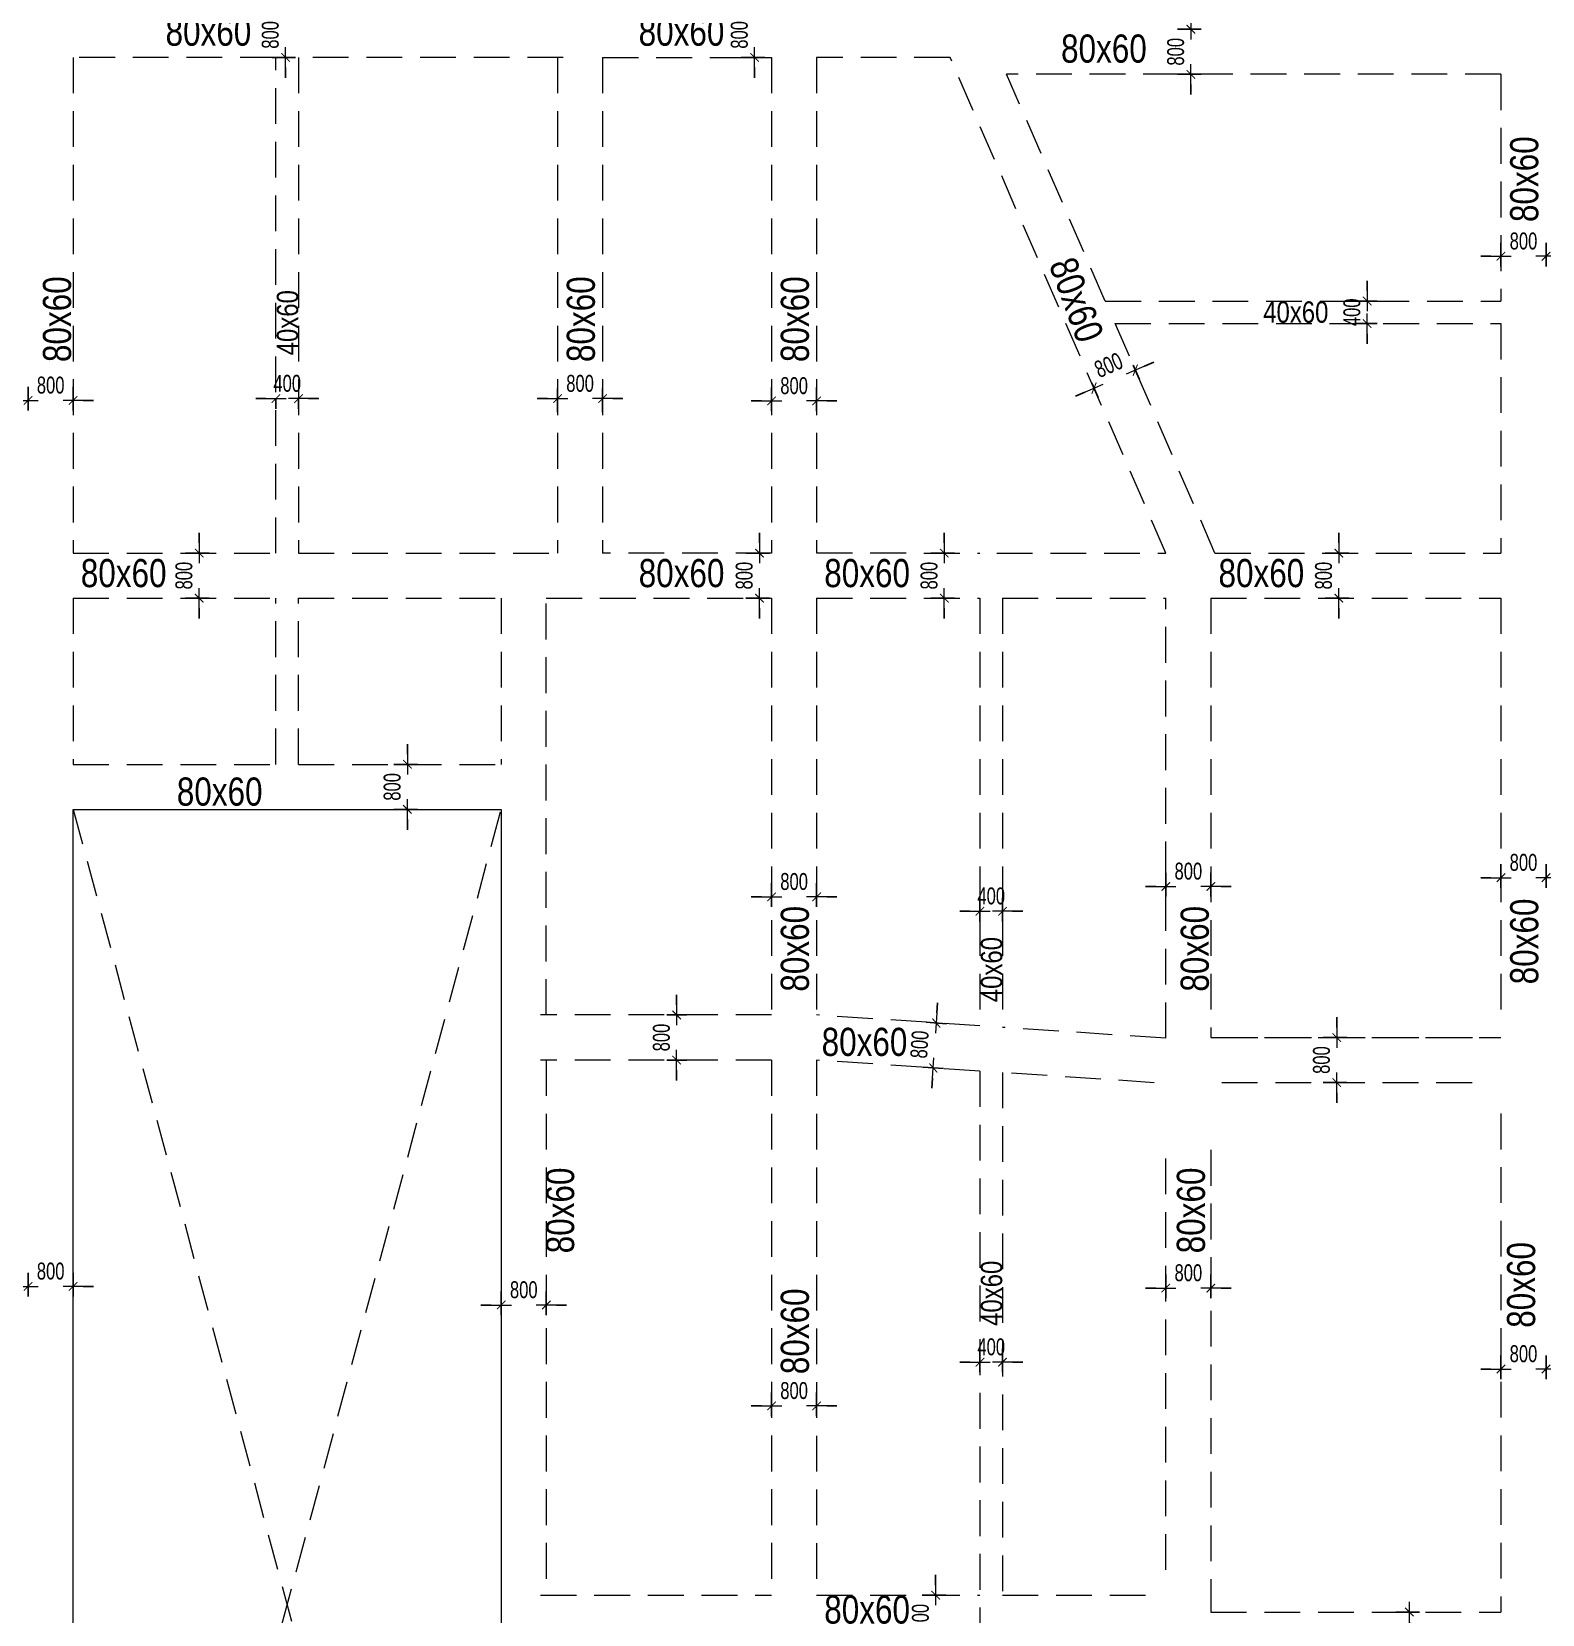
# Model space of a CAD drawing. Header units: millimetres. Extents: x 40 to 217000, y 40 to 90716.
# Drawn here: x 113862 to 140685, y 28260 to 56357 of the extents above; entities that cross this region are included whole.
import ezdxf
from ezdxf.enums import TextEntityAlignment as Align

# ---------------------------------------------------------------- set-up
doc = ezdxf.new("R2010")
doc.units = ezdxf.units.MM
doc.header["$MEASUREMENT"] = 0
doc.header["$PDMODE"] = 1
doc.linetypes.add('DASHED2', pattern=[9.525, 6.35, -3.175])
doc.linetypes.add('HIDDEN2', pattern=[4.7625, 3.175, -1.5875])
doc.layers.get('Defpoints').update_dxf_attribs({"lineweight": 9})
doc.layers.add('Kich thuoc dam diml', color=230, linetype='Continuous', plot=False)
doc.layers.add('NDC. KT Dam', color=42, linetype='Continuous')
for name, color, linetype, lineweight in [('NDC_S_BEAM', 3, 'HIDDEN2', 20), ('NDC_S_DIM', 1, 'Continuous', 15), ('NDC_S_OPENING', 9, 'DASHED2', 13), ('NDC_S_SLAB', 2, 'Continuous', 20)]:
    doc.layers.add(name, color=color, linetype=linetype, lineweight=lineweight)
doc.styles.add('ARIAL', font='arial.ttf', dxfattribs={"width": 0.8})
doc.styles.add('NDC_DIM', font='', dxfattribs={"width": 0.75})
doc.styles.get('NDC_DIM').set_extended_font_data('Dotum')
doc.dimstyles.new('NDC_dim_100', dxfattribs={"dimscale": 120, "dimtxt": 2.5, "dimasz": 1.5, "dimexe": 1.5, "dimexo": 2.5, "dimgap": 1, "dimtad": 1, "dimdec": 0, "dimzin": 0, "dimdsep": 46, "dimtxsty": 'NDC_DIM', "dimblk": 'DIMMARK', "dimcen": 0.09, "dimdle": 1.2, "dimclrd": 1, "dimclre": 1, "dimclrt": 3, "dimadec": 0, "dimazin": 0, "dimtfac": 1, "dimtdec": 0, "dimtix": 1, "dimtofl": 0, "dimtmove": 0, "dimatfit": 3, "dimfxl": 0, "dimtolj": 1, "dimtzin": 0, "dimarcsym": 0})

# ---------------------------------------------------------------- blocks, each defined once
blk = doc.blocks.new('DIMMARK')
at = {"layer": 'NDC_S_DIM', "color": 1}
blk.add_line((-1.5, 0), (1, 0), dxfattribs=at)
at = {"layer": 'NDC_S_DIM', "color": 2, "const_width": 0.1}
blk.add_lwpolyline([(-0.42, -0.42), (0.42, 0.42)], dxfattribs=at)
blk = doc.blocks.new('*D1595')
at = {"layer": 'Defpoints', "color": 0, "transparency": 16777216}
for p in [(129300, 28600), (129913, 28600), (129300, 27800)]:
    blk.add_point(p, dxfattribs=at)
at = {"layer": 'Kich thuoc dam diml', "color": 1, "lineweight": -2, "transparency": 16777216}
for p, q in [((129913, 28780), (129913, 28960)), ((129673, 28600), (130093, 28600)), ((129673, 27800), (130093, 27800)), ((129913, 27620), (129913, 27440))]:
    blk.add_line(p, q, dxfattribs=at)
at = {"layer": 'Kich thuoc dam diml', "color": 1, "lineweight": -2, "transparency": 16777216, "xscale": 180, "yscale": 180, "zscale": 180}
for p, rotation in [((129913, 28600), 270), ((129913, 27800), 90)]:
    blk.add_blockref('DIMMARK', p, dxfattribs=dict(at, rotation=rotation))
at = {"layer": 'Kich thuoc dam diml', "color": 3, "transparency": 16777216, "insert": (129643, 28200), "char_height": 300, "attachment_point": 5, "rotation": 90, "style": 'NDC_DIM'}
blk.add_mtext('\\A1;800', dxfattribs=at)
blk = doc.blocks.new('*D1596')
at = {"layer": 'Defpoints', "color": 0, "transparency": 16777216}
for p in [(137711, 28300), (138324, 28300), (137711, 27450)]:
    blk.add_point(p, dxfattribs=at)
at = {"layer": 'Kich thuoc dam diml', "color": 1, "lineweight": -2, "transparency": 16777216}
for p, q in [((138084, 28300), (138504, 28300)), ((138324, 27630), (138324, 28120)), ((138084, 27450), (138504, 27450))]:
    blk.add_line(p, q, dxfattribs=at)
at = {"layer": 'Kich thuoc dam diml', "color": 1, "lineweight": -2, "transparency": 16777216, "xscale": 180, "yscale": 180, "zscale": 180}
for p, rotation in [((138324, 28300), 90), ((138324, 27450), 270)]:
    blk.add_blockref('DIMMARK', p, dxfattribs=dict(at, rotation=rotation))
at = {"layer": 'Kich thuoc dam diml', "color": 3, "transparency": 16777216, "insert": (138054, 27875), "char_height": 300, "attachment_point": 5, "rotation": 90, "style": 'NDC_DIM'}
blk.add_mtext('\\A1;850', dxfattribs=at)
blk = doc.blocks.new('*D1626')
at = {"layer": 'Defpoints', "color": 0, "transparency": 16777216}
for p in [(114972, 43350), (120534, 43350), (114972, 42550)]:
    blk.add_point(p, dxfattribs=at)
at = {"layer": 'Kich thuoc dam diml', "color": 1, "lineweight": -2, "transparency": 16777216}
for p, q in [((120534, 43530), (120534, 43710)), ((120294, 43350), (120714, 43350)), ((120294, 42550), (120714, 42550)), ((120534, 42370), (120534, 42190))]:
    blk.add_line(p, q, dxfattribs=at)
at = {"layer": 'Kich thuoc dam diml', "color": 1, "lineweight": -2, "transparency": 16777216, "xscale": 180, "yscale": 180, "zscale": 180}
for p, rotation in [((120534, 43350), 270), ((120534, 42550), 90)]:
    blk.add_blockref('DIMMARK', p, dxfattribs=dict(at, rotation=rotation))
at = {"layer": 'Kich thuoc dam diml', "color": 3, "transparency": 16777216, "insert": (120264, 42950), "char_height": 300, "attachment_point": 5, "rotation": 90, "style": 'NDC_DIM'}
blk.add_mtext('\\A1;800', dxfattribs=at)
blk = doc.blocks.new('*D1627')
at = {"layer": 'Defpoints', "color": 0, "transparency": 16777216}
for p in [(124841, 38900), (125314, 38900), (124841, 38100)]:
    blk.add_point(p, dxfattribs=at)
at = {"layer": 'Kich thuoc dam diml', "color": 1, "lineweight": -2, "transparency": 16777216}
for p, q in [((125314, 39080), (125314, 39260)), ((125141, 38900), (125494, 38900)), ((125141, 38100), (125494, 38100)), ((125314, 37920), (125314, 37740))]:
    blk.add_line(p, q, dxfattribs=at)
at = {"layer": 'Kich thuoc dam diml', "color": 1, "lineweight": -2, "transparency": 16777216, "xscale": 180, "yscale": 180, "zscale": 180}
for p, rotation in [((125314, 38900), 270), ((125314, 38100), 90)]:
    blk.add_blockref('DIMMARK', p, dxfattribs=dict(at, rotation=rotation))
at = {"layer": 'Kich thuoc dam diml', "color": 3, "transparency": 16777216, "insert": (125044, 38500), "char_height": 300, "attachment_point": 5, "rotation": 90, "style": 'NDC_DIM'}
blk.add_mtext('\\A1;800', dxfattribs=at)
blk = doc.blocks.new('*D1628')
at = {"layer": 'Defpoints', "color": 0, "transparency": 16777216}
for p in [(129447, 38790), (129924, 38758), (129394, 37992)]:
    blk.add_point(p, dxfattribs=at)
at = {"layer": 'Kich thuoc dam diml', "color": 1, "lineweight": -2, "transparency": 16777216}
for p, q in [((129936, 38938), (129948, 39118)), ((129746, 38770), (130104, 38746)), ((129693, 37972), (130050, 37948)), ((129859, 37781), (129847, 37601))]:
    blk.add_line(p, q, dxfattribs=at)
at = {"layer": 'Kich thuoc dam diml', "color": 1, "lineweight": -2, "transparency": 16777216, "xscale": 180, "yscale": 180, "zscale": 180}
for p, rotation in [((129924, 38758), 266.1859251659041), ((129871, 37960), 86.18592516590407)]:
    blk.add_blockref('DIMMARK', p, dxfattribs=dict(at, rotation=rotation))
at = {"layer": 'Kich thuoc dam diml', "color": 3, "transparency": 16777216, "insert": (129628, 38377), "char_height": 300, "attachment_point": 5, "rotation": 86.1859, "style": 'NDC_DIM'}
blk.add_mtext('\\A1;800', dxfattribs=at)
blk = doc.blocks.new('*D1629')
at = {"layer": 'Defpoints', "color": 0, "transparency": 16777216}
for p in [(136381, 38500), (137034, 38500), (136381, 37700)]:
    blk.add_point(p, dxfattribs=at)
at = {"layer": 'Kich thuoc dam diml', "color": 1, "lineweight": -2, "transparency": 16777216}
for p, q in [((137034, 38680), (137034, 38860)), ((136794, 38500), (137214, 38500)), ((136794, 37700), (137214, 37700)), ((137034, 37520), (137034, 37340))]:
    blk.add_line(p, q, dxfattribs=at)
at = {"layer": 'Kich thuoc dam diml', "color": 1, "lineweight": -2, "transparency": 16777216, "xscale": 180, "yscale": 180, "zscale": 180}
for p, rotation in [((137034, 38500), 270), ((137034, 37700), 90)]:
    blk.add_blockref('DIMMARK', p, dxfattribs=dict(at, rotation=rotation))
at = {"layer": 'Kich thuoc dam diml', "color": 3, "transparency": 16777216, "insert": (136764, 38100), "char_height": 300, "attachment_point": 5, "rotation": 90, "style": 'NDC_DIM'}
blk.add_mtext('\\A1;800', dxfattribs=at)
blk = doc.blocks.new('*D1643')
at = {"layer": 'Defpoints', "color": 0, "transparency": 16777216}
for p in [(115919, 47100), (116837, 47100), (115919, 46300)]:
    blk.add_point(p, dxfattribs=at)
at = {"layer": 'Kich thuoc dam diml', "color": 1, "lineweight": -2, "transparency": 16777216}
for p, q in [((116837, 47280), (116837, 47460)), ((116597, 47100), (117017, 47100)), ((116597, 46300), (117017, 46300)), ((116837, 46120), (116837, 45940))]:
    blk.add_line(p, q, dxfattribs=at)
at = {"layer": 'Kich thuoc dam diml', "color": 1, "lineweight": -2, "transparency": 16777216, "xscale": 180, "yscale": 180, "zscale": 180}
for p, rotation in [((116837, 47100), 270), ((116837, 46300), 90)]:
    blk.add_blockref('DIMMARK', p, dxfattribs=dict(at, rotation=rotation))
at = {"layer": 'Kich thuoc dam diml', "color": 3, "transparency": 16777216, "insert": (116567, 46700), "char_height": 300, "attachment_point": 5, "rotation": 90, "style": 'NDC_DIM'}
blk.add_mtext('\\A1;800', dxfattribs=at)
blk = doc.blocks.new('*D1644')
at = {"layer": 'Defpoints', "color": 0, "transparency": 16777216}
for p in [(125867, 47100), (126785, 47100), (125867, 46300)]:
    blk.add_point(p, dxfattribs=at)
at = {"layer": 'Kich thuoc dam diml', "color": 1, "lineweight": -2, "transparency": 16777216}
for p, q in [((126785, 47280), (126785, 47460)), ((126545, 47100), (126965, 47100)), ((126545, 46300), (126965, 46300)), ((126785, 46120), (126785, 45940))]:
    blk.add_line(p, q, dxfattribs=at)
at = {"layer": 'Kich thuoc dam diml', "color": 1, "lineweight": -2, "transparency": 16777216, "xscale": 180, "yscale": 180, "zscale": 180}
for p, rotation in [((126785, 47100), 270), ((126785, 46300), 90)]:
    blk.add_blockref('DIMMARK', p, dxfattribs=dict(at, rotation=rotation))
at = {"layer": 'Kich thuoc dam diml', "color": 3, "transparency": 16777216, "insert": (126515, 46700), "char_height": 300, "attachment_point": 5, "rotation": 90, "style": 'NDC_DIM'}
blk.add_mtext('\\A1;800', dxfattribs=at)
blk = doc.blocks.new('*D1645')
at = {"layer": 'Defpoints', "color": 0, "transparency": 16777216}
for p in [(129149, 47100), (130067, 47100), (129149, 46300)]:
    blk.add_point(p, dxfattribs=at)
at = {"layer": 'Kich thuoc dam diml', "color": 1, "lineweight": -2, "transparency": 16777216}
for p, q in [((130067, 47280), (130067, 47460)), ((129827, 47100), (130247, 47100)), ((129827, 46300), (130247, 46300)), ((130067, 46120), (130067, 45940))]:
    blk.add_line(p, q, dxfattribs=at)
at = {"layer": 'Kich thuoc dam diml', "color": 1, "lineweight": -2, "transparency": 16777216, "xscale": 180, "yscale": 180, "zscale": 180}
for p, rotation in [((130067, 47100), 270), ((130067, 46300), 90)]:
    blk.add_blockref('DIMMARK', p, dxfattribs=dict(at, rotation=rotation))
at = {"layer": 'Kich thuoc dam diml', "color": 3, "transparency": 16777216, "insert": (129797, 46700), "char_height": 300, "attachment_point": 5, "rotation": 90, "style": 'NDC_DIM'}
blk.add_mtext('\\A1;800', dxfattribs=at)
blk = doc.blocks.new('*D1646')
at = {"layer": 'Defpoints', "color": 0, "transparency": 16777216}
for p in [(136153, 47100), (137071, 47100), (136153, 46300)]:
    blk.add_point(p, dxfattribs=at)
at = {"layer": 'Kich thuoc dam diml', "color": 1, "lineweight": -2, "transparency": 16777216}
for p, q in [((137071, 47280), (137071, 47460)), ((136831, 47100), (137251, 47100)), ((136831, 46300), (137251, 46300)), ((137071, 46120), (137071, 45940))]:
    blk.add_line(p, q, dxfattribs=at)
at = {"layer": 'Kich thuoc dam diml', "color": 1, "lineweight": -2, "transparency": 16777216, "xscale": 180, "yscale": 180, "zscale": 180}
for p, rotation in [((137071, 47100), 270), ((137071, 46300), 90)]:
    blk.add_blockref('DIMMARK', p, dxfattribs=dict(at, rotation=rotation))
at = {"layer": 'Kich thuoc dam diml', "color": 3, "transparency": 16777216, "insert": (136801, 46700), "char_height": 300, "attachment_point": 5, "rotation": 90, "style": 'NDC_DIM'}
blk.add_mtext('\\A1;800', dxfattribs=at)
blk = doc.blocks.new('*D1648')
at = {"layer": 'Defpoints', "color": 0, "transparency": 16777216}
for p in [(156364, 47100), (157282, 47100), (156364, 46300), (128673, 19600), (129913, 19600), (129030, 18800)]:
    blk.add_point(p, dxfattribs=at)
at = {"layer": 'Kich thuoc dam diml', "color": 1, "lineweight": -2, "transparency": 16777216}
for p, q in [((157282, 47280), (157282, 47460)), ((157042, 47100), (157462, 47100)), ((157042, 46300), (157462, 46300)), ((157282, 46120), (157282, 45940)), ((129913, 19780), (129913, 19960)), ((129673, 19600), (130093, 19600)), ((129673, 18800), (130093, 18800)), ((129913, 18620), (129913, 18440))]:
    blk.add_line(p, q, dxfattribs=at)
at = {"layer": 'Kich thuoc dam diml', "color": 1, "lineweight": -2, "transparency": 16777216, "xscale": 180, "yscale": 180, "zscale": 180}
for p, rotation in [((157282, 47100), 270), ((157282, 46300), 90), ((129913, 19600), 270), ((129913, 18800), 90)]:
    blk.add_blockref('DIMMARK', p, dxfattribs=dict(at, rotation=rotation))
at = {"layer": 'Kich thuoc dam diml', "color": 3, "transparency": 16777216, "char_height": 300, "attachment_point": 5, "rotation": 90, "style": 'NDC_DIM'}
for insert in [(157012, 46700), (129643, 19200)]:
    blk.add_mtext('\\A1;800', dxfattribs=dict(at, insert=insert))
blk = doc.blocks.new('*D1654')
at = {"layer": 'Defpoints', "color": 0, "transparency": 16777216}
for p in [(116748, 56700), (118370, 56700), (116748, 55900)]:
    blk.add_point(p, dxfattribs=at)
at = {"layer": 'Kich thuoc dam diml', "color": 1, "lineweight": -2, "transparency": 16777216}
for p, q in [((118370, 56880), (118370, 57060)), ((118130, 56700), (118550, 56700)), ((118130, 55900), (118550, 55900)), ((118370, 55720), (118370, 55540))]:
    blk.add_line(p, q, dxfattribs=at)
at = {"layer": 'Kich thuoc dam diml', "color": 1, "lineweight": -2, "transparency": 16777216, "xscale": 180, "yscale": 180, "zscale": 180}
for p, rotation in [((118370, 56700), 270), ((118370, 55900), 90)]:
    blk.add_blockref('DIMMARK', p, dxfattribs=dict(at, rotation=rotation))
at = {"layer": 'Kich thuoc dam diml', "color": 3, "transparency": 16777216, "insert": (118100, 56300), "char_height": 300, "attachment_point": 5, "rotation": 90, "style": 'NDC_DIM'}
blk.add_mtext('\\A1;800', dxfattribs=at)
blk = doc.blocks.new('*D1655')
at = {"layer": 'Defpoints', "color": 0, "transparency": 16777216}
for p in [(125076, 56700), (126698, 56700), (125076, 55900)]:
    blk.add_point(p, dxfattribs=at)
at = {"layer": 'Kich thuoc dam diml', "color": 1, "lineweight": -2, "transparency": 16777216}
for p, q in [((126698, 56880), (126698, 57060)), ((126458, 56700), (126878, 56700)), ((126458, 55900), (126878, 55900)), ((126698, 55720), (126698, 55540))]:
    blk.add_line(p, q, dxfattribs=at)
at = {"layer": 'Kich thuoc dam diml', "color": 1, "lineweight": -2, "transparency": 16777216, "xscale": 180, "yscale": 180, "zscale": 180}
for p, rotation in [((126698, 56700), 270), ((126698, 55900), 90)]:
    blk.add_blockref('DIMMARK', p, dxfattribs=dict(at, rotation=rotation))
at = {"layer": 'Kich thuoc dam diml', "color": 3, "transparency": 16777216, "insert": (126428, 56300), "char_height": 300, "attachment_point": 5, "rotation": 90, "style": 'NDC_DIM'}
blk.add_mtext('\\A1;800', dxfattribs=at)
blk = doc.blocks.new('*D1656')
at = {"layer": 'Defpoints', "color": 0, "transparency": 16777216}
for p in [(132823, 56400), (134445, 56400), (132823, 55600)]:
    blk.add_point(p, dxfattribs=at)
at = {"layer": 'Kich thuoc dam diml', "color": 1, "lineweight": -2, "transparency": 16777216}
for p, q in [((134445, 56580), (134445, 56760)), ((134205, 56400), (134625, 56400)), ((134205, 55600), (134625, 55600)), ((134445, 55420), (134445, 55240))]:
    blk.add_line(p, q, dxfattribs=at)
at = {"layer": 'Kich thuoc dam diml', "color": 1, "lineweight": -2, "transparency": 16777216, "xscale": 180, "yscale": 180, "zscale": 180}
for p, rotation in [((134445, 56400), 270), ((134445, 55600), 90)]:
    blk.add_blockref('DIMMARK', p, dxfattribs=dict(at, rotation=rotation))
at = {"layer": 'Kich thuoc dam diml', "color": 3, "transparency": 16777216, "insert": (134175, 56000), "char_height": 300, "attachment_point": 5, "rotation": 90, "style": 'NDC_DIM'}
blk.add_mtext('\\A1;800', dxfattribs=at)
blk = doc.blocks.new('*D1660')
at = {"layer": 'Defpoints', "color": 0, "transparency": 16777216}
for p in [(137067, 51575), (137574, 51575), (137067, 51175)]:
    blk.add_point(p, dxfattribs=at)
at = {"layer": 'Kich thuoc dam diml', "color": 1, "lineweight": -2, "transparency": 16777216}
for p, q in [((137574, 51755), (137574, 51935)), ((137367, 51575), (137754, 51575)), ((137367, 51175), (137754, 51175)), ((137574, 50995), (137574, 50815))]:
    blk.add_line(p, q, dxfattribs=at)
at = {"layer": 'Kich thuoc dam diml', "color": 1, "lineweight": -2, "transparency": 16777216, "xscale": 180, "yscale": 180, "zscale": 180}
for p, rotation in [((137574, 51575), 270), ((137574, 51175), 90)]:
    blk.add_blockref('DIMMARK', p, dxfattribs=dict(at, rotation=rotation))
at = {"layer": 'Kich thuoc dam diml', "color": 3, "transparency": 16777216, "insert": (137304, 51375), "char_height": 300, "attachment_point": 5, "rotation": 90, "style": 'NDC_DIM'}
blk.add_mtext('\\A1;400', dxfattribs=at)
blk = doc.blocks.new('*D1234')
at = {"layer": 'Defpoints', "color": 0, "transparency": 16777216}
for p in [(113800, 34729), (114600, 34729), (114600, 34082)]:
    blk.add_point(p, dxfattribs=at)
at = {"layer": 'Kich thuoc dam diml', "color": 1, "lineweight": -2, "transparency": 16777216}
for p, q in [((113800, 34322), (113800, 33902)), ((114600, 34322), (114600, 33902)), ((113620, 34082), (113440, 34082)), ((114780, 34082), (114960, 34082))]:
    blk.add_line(p, q, dxfattribs=at)
at = {"layer": 'Kich thuoc dam diml', "color": 1, "lineweight": -2, "transparency": 16777216, "xscale": 180, "yscale": 180, "zscale": 180}
blk.add_blockref('DIMMARK', (113800, 34082), dxfattribs=at)
at = {"layer": 'Kich thuoc dam diml', "color": 1, "lineweight": -2, "transparency": 16777216, "xscale": 180, "yscale": 180, "zscale": 180, "rotation": 180}
blk.add_blockref('DIMMARK', (114600, 34082), dxfattribs=at)
at = {"layer": 'Kich thuoc dam diml', "color": 3, "transparency": 16777216, "insert": (114200, 34352), "char_height": 300, "attachment_point": 5, "style": 'NDC_DIM'}
blk.add_mtext('\\A1;800', dxfattribs=at)
blk = doc.blocks.new('*D1235')
at = {"layer": 'Defpoints', "color": 0, "transparency": 16777216}
for p in [(113800, 50458), (114600, 50458), (114600, 49811)]:
    blk.add_point(p, dxfattribs=at)
at = {"layer": 'Kich thuoc dam diml', "color": 1, "lineweight": -2, "transparency": 16777216}
for p, q in [((113800, 50051), (113800, 49631)), ((114600, 50051), (114600, 49631)), ((113620, 49811), (113440, 49811)), ((114780, 49811), (114960, 49811))]:
    blk.add_line(p, q, dxfattribs=at)
at = {"layer": 'Kich thuoc dam diml', "color": 1, "lineweight": -2, "transparency": 16777216, "xscale": 180, "yscale": 180, "zscale": 180}
blk.add_blockref('DIMMARK', (113800, 49811), dxfattribs=at)
at = {"layer": 'Kich thuoc dam diml', "color": 1, "lineweight": -2, "transparency": 16777216, "xscale": 180, "yscale": 180, "zscale": 180, "rotation": 180}
blk.add_blockref('DIMMARK', (114600, 49811), dxfattribs=at)
at = {"layer": 'Kich thuoc dam diml', "color": 3, "transparency": 16777216, "insert": (114200, 50081), "char_height": 300, "attachment_point": 5, "style": 'NDC_DIM'}
blk.add_mtext('\\A1;800', dxfattribs=at)
blk = doc.blocks.new('*D1249')
at = {"layer": 'Defpoints', "color": 0, "transparency": 16777216}
for p in [(118200, 50073), (118600, 50073), (118600, 49842)]:
    blk.add_point(p, dxfattribs=at)
at = {"layer": 'Kich thuoc dam diml', "color": 1, "lineweight": -2, "transparency": 16777216}
for p, q in [((118020, 49842), (117840, 49842)), ((118200, 49842), (118200, 49662)), ((118600, 49842), (118600, 49662)), ((118780, 49842), (118960, 49842))]:
    blk.add_line(p, q, dxfattribs=at)
at = {"layer": 'Kich thuoc dam diml', "color": 1, "lineweight": -2, "transparency": 16777216, "xscale": 180, "yscale": 180, "zscale": 180}
blk.add_blockref('DIMMARK', (118200, 49842), dxfattribs=at)
at = {"layer": 'Kich thuoc dam diml', "color": 1, "lineweight": -2, "transparency": 16777216, "xscale": 180, "yscale": 180, "zscale": 180, "rotation": 180}
blk.add_blockref('DIMMARK', (118600, 49842), dxfattribs=at)
at = {"layer": 'Kich thuoc dam diml', "color": 3, "transparency": 16777216, "insert": (118400, 50112), "char_height": 300, "attachment_point": 5, "style": 'NDC_DIM'}
blk.add_mtext('\\A1;400', dxfattribs=at)
blk = doc.blocks.new('*D1255')
at = {"layer": 'Defpoints', "color": 0, "transparency": 16777216}
for p in [(122200, 34557), (123000, 34557), (123000, 33751)]:
    blk.add_point(p, dxfattribs=at)
at = {"layer": 'Kich thuoc dam diml', "color": 1, "lineweight": -2, "transparency": 16777216}
for p, q in [((122020, 33751), (121840, 33751)), ((122200, 33991), (122200, 33571)), ((123000, 33991), (123000, 33571)), ((123180, 33751), (123360, 33751))]:
    blk.add_line(p, q, dxfattribs=at)
at = {"layer": 'Kich thuoc dam diml', "color": 1, "lineweight": -2, "transparency": 16777216, "xscale": 180, "yscale": 180, "zscale": 180}
blk.add_blockref('DIMMARK', (122200, 33751), dxfattribs=at)
at = {"layer": 'Kich thuoc dam diml', "color": 1, "lineweight": -2, "transparency": 16777216, "xscale": 180, "yscale": 180, "zscale": 180, "rotation": 180}
blk.add_blockref('DIMMARK', (123000, 33751), dxfattribs=at)
at = {"layer": 'Kich thuoc dam diml', "color": 3, "transparency": 16777216, "insert": (122600, 34021), "char_height": 300, "attachment_point": 5, "style": 'NDC_DIM'}
blk.add_mtext('\\A1;800', dxfattribs=at)
blk = doc.blocks.new('*D1256')
at = {"layer": 'Defpoints', "color": 0, "transparency": 16777216}
for p in [(124000, 49842), (123200, 47990), (124000, 47990)]:
    blk.add_point(p, dxfattribs=at)
at = {"layer": 'Kich thuoc dam diml', "color": 1, "lineweight": -2, "transparency": 16777216}
for p, q in [((123200, 49602), (123200, 50022)), ((124000, 49602), (124000, 50022)), ((123020, 49842), (122840, 49842)), ((124180, 49842), (124360, 49842))]:
    blk.add_line(p, q, dxfattribs=at)
at = {"layer": 'Kich thuoc dam diml', "color": 1, "lineweight": -2, "transparency": 16777216, "xscale": 180, "yscale": 180, "zscale": 180}
blk.add_blockref('DIMMARK', (123200, 49842), dxfattribs=at)
at = {"layer": 'Kich thuoc dam diml', "color": 1, "lineweight": -2, "transparency": 16777216, "xscale": 180, "yscale": 180, "zscale": 180, "rotation": 180}
blk.add_blockref('DIMMARK', (124000, 49842), dxfattribs=at)
at = {"layer": 'Kich thuoc dam diml', "color": 3, "transparency": 16777216, "insert": (123600, 50112), "char_height": 300, "attachment_point": 5, "style": 'NDC_DIM'}
blk.add_mtext('\\A1;800', dxfattribs=at)
blk = doc.blocks.new('*D1240')
at = {"layer": 'Defpoints', "color": 0, "transparency": 16777216}
for p in [(127000, 32831), (127800, 32831), (127800, 31961)]:
    blk.add_point(p, dxfattribs=at)
at = {"layer": 'Kich thuoc dam diml', "color": 1, "lineweight": -2, "transparency": 16777216}
for p, q in [((127000, 32201), (127000, 31781)), ((127800, 32201), (127800, 31781)), ((126820, 31961), (126640, 31961)), ((127980, 31961), (128160, 31961))]:
    blk.add_line(p, q, dxfattribs=at)
at = {"layer": 'Kich thuoc dam diml', "color": 1, "lineweight": -2, "transparency": 16777216, "xscale": 180, "yscale": 180, "zscale": 180}
blk.add_blockref('DIMMARK', (127000, 31961), dxfattribs=at)
at = {"layer": 'Kich thuoc dam diml', "color": 1, "lineweight": -2, "transparency": 16777216, "xscale": 180, "yscale": 180, "zscale": 180, "rotation": 180}
blk.add_blockref('DIMMARK', (127800, 31961), dxfattribs=at)
at = {"layer": 'Kich thuoc dam diml', "color": 3, "transparency": 16777216, "insert": (127400, 32231), "char_height": 300, "attachment_point": 5, "style": 'NDC_DIM'}
blk.add_mtext('\\A1;800', dxfattribs=at)
blk = doc.blocks.new('*D1241')
at = {"layer": 'Defpoints', "color": 0, "transparency": 16777216}
for p in [(127000, 41867), (127800, 41867), (127800, 40998)]:
    blk.add_point(p, dxfattribs=at)
at = {"layer": 'Kich thuoc dam diml', "color": 1, "lineweight": -2, "transparency": 16777216}
for p, q in [((127000, 41238), (127000, 40818)), ((127800, 41238), (127800, 40818)), ((126820, 40998), (126640, 40998)), ((127980, 40998), (128160, 40998))]:
    blk.add_line(p, q, dxfattribs=at)
at = {"layer": 'Kich thuoc dam diml', "color": 1, "lineweight": -2, "transparency": 16777216, "xscale": 180, "yscale": 180, "zscale": 180}
blk.add_blockref('DIMMARK', (127000, 40998), dxfattribs=at)
at = {"layer": 'Kich thuoc dam diml', "color": 1, "lineweight": -2, "transparency": 16777216, "xscale": 180, "yscale": 180, "zscale": 180, "rotation": 180}
blk.add_blockref('DIMMARK', (127800, 40998), dxfattribs=at)
at = {"layer": 'Kich thuoc dam diml', "color": 3, "transparency": 16777216, "insert": (127400, 41268), "char_height": 300, "attachment_point": 5, "style": 'NDC_DIM'}
blk.add_mtext('\\A1;800', dxfattribs=at)
blk = doc.blocks.new('*D1242')
at = {"layer": 'Defpoints', "color": 0, "transparency": 16777216}
for p in [(127000, 50670), (127800, 50670), (127800, 49801)]:
    blk.add_point(p, dxfattribs=at)
at = {"layer": 'Kich thuoc dam diml', "color": 1, "lineweight": -2, "transparency": 16777216}
for p, q in [((127000, 50041), (127000, 49621)), ((127800, 50041), (127800, 49621)), ((126820, 49801), (126640, 49801)), ((127980, 49801), (128160, 49801))]:
    blk.add_line(p, q, dxfattribs=at)
at = {"layer": 'Kich thuoc dam diml', "color": 1, "lineweight": -2, "transparency": 16777216, "xscale": 180, "yscale": 180, "zscale": 180}
blk.add_blockref('DIMMARK', (127000, 49801), dxfattribs=at)
at = {"layer": 'Kich thuoc dam diml', "color": 1, "lineweight": -2, "transparency": 16777216, "xscale": 180, "yscale": 180, "zscale": 180, "rotation": 180}
blk.add_blockref('DIMMARK', (127800, 49801), dxfattribs=at)
at = {"layer": 'Kich thuoc dam diml', "color": 3, "transparency": 16777216, "insert": (127400, 50071), "char_height": 300, "attachment_point": 5, "style": 'NDC_DIM'}
blk.add_mtext('\\A1;800', dxfattribs=at)
blk = doc.blocks.new('*D1245')
at = {"layer": 'Defpoints', "color": 0, "transparency": 16777216}
for p in [(134000, 34762), (134800, 34762), (134800, 34052)]:
    blk.add_point(p, dxfattribs=at)
at = {"layer": 'Kich thuoc dam diml', "color": 1, "lineweight": -2, "transparency": 16777216}
for p, q in [((134000, 34292), (134000, 33872)), ((134800, 34292), (134800, 33872)), ((133820, 34052), (133640, 34052)), ((134980, 34052), (135160, 34052))]:
    blk.add_line(p, q, dxfattribs=at)
at = {"layer": 'Kich thuoc dam diml', "color": 1, "lineweight": -2, "transparency": 16777216, "xscale": 180, "yscale": 180, "zscale": 180}
blk.add_blockref('DIMMARK', (134000, 34052), dxfattribs=at)
at = {"layer": 'Kich thuoc dam diml', "color": 1, "lineweight": -2, "transparency": 16777216, "xscale": 180, "yscale": 180, "zscale": 180, "rotation": 180}
blk.add_blockref('DIMMARK', (134800, 34052), dxfattribs=at)
at = {"layer": 'Kich thuoc dam diml', "color": 3, "transparency": 16777216, "insert": (134400, 34322), "char_height": 300, "attachment_point": 5, "style": 'NDC_DIM'}
blk.add_mtext('\\A1;800', dxfattribs=at)
blk = doc.blocks.new('*D1246')
at = {"layer": 'Defpoints', "color": 0, "transparency": 16777216}
for p in [(134000, 41891), (134800, 41891), (134800, 41182)]:
    blk.add_point(p, dxfattribs=at)
at = {"layer": 'Kich thuoc dam diml', "color": 1, "lineweight": -2, "transparency": 16777216}
for p, q in [((134000, 41422), (134000, 41002)), ((134800, 41422), (134800, 41002)), ((133820, 41182), (133640, 41182)), ((134980, 41182), (135160, 41182))]:
    blk.add_line(p, q, dxfattribs=at)
at = {"layer": 'Kich thuoc dam diml', "color": 1, "lineweight": -2, "transparency": 16777216, "xscale": 180, "yscale": 180, "zscale": 180}
blk.add_blockref('DIMMARK', (134000, 41182), dxfattribs=at)
at = {"layer": 'Kich thuoc dam diml', "color": 1, "lineweight": -2, "transparency": 16777216, "xscale": 180, "yscale": 180, "zscale": 180, "rotation": 180}
blk.add_blockref('DIMMARK', (134800, 41182), dxfattribs=at)
at = {"layer": 'Kich thuoc dam diml', "color": 3, "transparency": 16777216, "insert": (134400, 41452), "char_height": 300, "attachment_point": 5, "style": 'NDC_DIM'}
blk.add_mtext('\\A1;800', dxfattribs=at)
blk = doc.blocks.new('*D1265')
at = {"layer": 'Defpoints', "color": 0, "transparency": 16777216}
for p in [(133300, 50712), (132567, 50393), (133458, 50349)]:
    blk.add_point(p, dxfattribs=at)
at = {"layer": 'Kich thuoc dam diml', "color": 1, "lineweight": -2, "transparency": 16777216}
for p, q in [((133420, 50437), (133530, 50184)), ((133623, 50420), (133788, 50492)), ((132686, 50118), (132797, 49864)), ((132560, 49957), (132395, 49886))]:
    blk.add_line(p, q, dxfattribs=at)
at = {"layer": 'Kich thuoc dam diml', "color": 1, "lineweight": -2, "transparency": 16777216, "xscale": 180, "yscale": 180, "zscale": 180}
for p, rotation in [((133458, 50349), 203.5232090206198), ((132725, 50029), 23.52320902061976)]:
    blk.add_blockref('DIMMARK', p, dxfattribs=dict(at, rotation=rotation))
at = {"layer": 'Kich thuoc dam diml', "color": 3, "transparency": 16777216, "insert": (132984, 50437), "char_height": 300, "attachment_point": 5, "rotation": 23.5232, "style": 'NDC_DIM'}
blk.add_mtext('\\A1;800', dxfattribs=at)
blk = doc.blocks.new('*D1272')
at = {"layer": 'Defpoints', "color": 0, "transparency": 16777216}
for p in [(139950, 33367), (140750, 33367), (140750, 32615)]:
    blk.add_point(p, dxfattribs=at)
at = {"layer": 'Kich thuoc dam diml', "color": 1, "lineweight": -2, "transparency": 16777216}
for p, q in [((139770, 32615), (139590, 32615)), ((139950, 32855), (139950, 32435)), ((140750, 32855), (140750, 32435)), ((140930, 32615), (141110, 32615))]:
    blk.add_line(p, q, dxfattribs=at)
at = {"layer": 'Kich thuoc dam diml', "color": 1, "lineweight": -2, "transparency": 16777216, "xscale": 180, "yscale": 180, "zscale": 180}
blk.add_blockref('DIMMARK', (139950, 32615), dxfattribs=at)
at = {"layer": 'Kich thuoc dam diml', "color": 1, "lineweight": -2, "transparency": 16777216, "xscale": 180, "yscale": 180, "zscale": 180, "rotation": 180}
blk.add_blockref('DIMMARK', (140750, 32615), dxfattribs=at)
at = {"layer": 'Kich thuoc dam diml', "color": 3, "transparency": 16777216, "insert": (140350, 32885), "char_height": 300, "attachment_point": 5, "style": 'NDC_DIM'}
blk.add_mtext('\\A1;800', dxfattribs=at)
blk = doc.blocks.new('*D1273')
at = {"layer": 'Defpoints', "color": 0, "transparency": 16777216}
for p in [(139950, 42090), (140750, 42090), (140750, 41338)]:
    blk.add_point(p, dxfattribs=at)
at = {"layer": 'Kich thuoc dam diml', "color": 1, "lineweight": -2, "transparency": 16777216}
for p, q in [((139770, 41338), (139590, 41338)), ((139950, 41578), (139950, 41158)), ((140750, 41578), (140750, 41158)), ((140930, 41338), (141110, 41338))]:
    blk.add_line(p, q, dxfattribs=at)
at = {"layer": 'Kich thuoc dam diml', "color": 1, "lineweight": -2, "transparency": 16777216, "xscale": 180, "yscale": 180, "zscale": 180}
blk.add_blockref('DIMMARK', (139950, 41338), dxfattribs=at)
at = {"layer": 'Kich thuoc dam diml', "color": 1, "lineweight": -2, "transparency": 16777216, "xscale": 180, "yscale": 180, "zscale": 180, "rotation": 180}
blk.add_blockref('DIMMARK', (140750, 41338), dxfattribs=at)
at = {"layer": 'Kich thuoc dam diml', "color": 3, "transparency": 16777216, "insert": (140350, 41608), "char_height": 300, "attachment_point": 5, "style": 'NDC_DIM'}
blk.add_mtext('\\A1;800', dxfattribs=at)
blk = doc.blocks.new('*D1283')
at = {"layer": 'Defpoints', "color": 0, "transparency": 16777216}
for p in [(139950, 53121), (140750, 53121), (140750, 52369)]:
    blk.add_point(p, dxfattribs=at)
at = {"layer": 'Kich thuoc dam diml', "color": 1, "lineweight": -2, "transparency": 16777216}
for p, q in [((139950, 52609), (139950, 52189)), ((140750, 52609), (140750, 52189)), ((139770, 52369), (139590, 52369)), ((140930, 52369), (141110, 52369))]:
    blk.add_line(p, q, dxfattribs=at)
at = {"layer": 'Kich thuoc dam diml', "color": 1, "lineweight": -2, "transparency": 16777216, "xscale": 180, "yscale": 180, "zscale": 180}
blk.add_blockref('DIMMARK', (139950, 52369), dxfattribs=at)
at = {"layer": 'Kich thuoc dam diml', "color": 1, "lineweight": -2, "transparency": 16777216, "xscale": 180, "yscale": 180, "zscale": 180, "rotation": 180}
blk.add_blockref('DIMMARK', (140750, 52369), dxfattribs=at)
at = {"layer": 'Kich thuoc dam diml', "color": 3, "transparency": 16777216, "insert": (140350, 52639), "char_height": 300, "attachment_point": 5, "style": 'NDC_DIM'}
blk.add_mtext('\\A1;800', dxfattribs=at)
blk = doc.blocks.new('*D1316')
at = {"layer": 'Defpoints', "color": 0, "transparency": 16777216}
for p in [(130700, 33619), (131100, 33676), (131100, 32737)]:
    blk.add_point(p, dxfattribs=at)
at = {"layer": 'Kich thuoc dam diml', "color": 1, "lineweight": -2, "transparency": 16777216}
for p, q in [((130700, 32977), (130700, 32557)), ((131100, 32977), (131100, 32557)), ((130520, 32737), (130340, 32737)), ((131280, 32737), (131460, 32737))]:
    blk.add_line(p, q, dxfattribs=at)
at = {"layer": 'Kich thuoc dam diml', "color": 1, "lineweight": -2, "transparency": 16777216, "xscale": 180, "yscale": 180, "zscale": 180}
blk.add_blockref('DIMMARK', (130700, 32737), dxfattribs=at)
at = {"layer": 'Kich thuoc dam diml', "color": 1, "lineweight": -2, "transparency": 16777216, "xscale": 180, "yscale": 180, "zscale": 180, "rotation": 180}
blk.add_blockref('DIMMARK', (131100, 32737), dxfattribs=at)
at = {"layer": 'Kich thuoc dam diml', "color": 3, "transparency": 16777216, "insert": (130900, 33007), "char_height": 300, "attachment_point": 5, "style": 'NDC_DIM'}
blk.add_mtext('\\A1;400', dxfattribs=at)
blk = doc.blocks.new('*D1317')
at = {"layer": 'Defpoints', "color": 0, "transparency": 16777216}
for p in [(130700, 41624), (131100, 41681), (131100, 40742)]:
    blk.add_point(p, dxfattribs=at)
at = {"layer": 'Kich thuoc dam diml', "color": 1, "lineweight": -2, "transparency": 16777216}
for p, q in [((130520, 40742), (130340, 40742)), ((130700, 40982), (130700, 40562)), ((131100, 40982), (131100, 40562)), ((131280, 40742), (131460, 40742))]:
    blk.add_line(p, q, dxfattribs=at)
at = {"layer": 'Kich thuoc dam diml', "color": 1, "lineweight": -2, "transparency": 16777216, "xscale": 180, "yscale": 180, "zscale": 180}
blk.add_blockref('DIMMARK', (130700, 40742), dxfattribs=at)
at = {"layer": 'Kich thuoc dam diml', "color": 1, "lineweight": -2, "transparency": 16777216, "xscale": 180, "yscale": 180, "zscale": 180, "rotation": 180}
blk.add_blockref('DIMMARK', (131100, 40742), dxfattribs=at)
at = {"layer": 'Kich thuoc dam diml', "color": 3, "transparency": 16777216, "insert": (130900, 41012), "char_height": 300, "attachment_point": 5, "style": 'NDC_DIM'}
blk.add_mtext('\\A1;400', dxfattribs=at)

msp = doc.modelspace()

# ---------------------------------------------------------------- linework, layer by layer
at = {"layer": 'NDC_S_BEAM', "ltscale": 200}
for p, q in [((118200, 47100), (118200, 55900)), ((123300, 55900), (118600, 55900)), ((118600, 55900), (118600, 47100)), ((123200, 55900), (123200, 47100)), ((124000, 55900), (127000, 55900)), ((124000, 55900), (124000, 47100)), ((127000, 55900), (127000, 47100)), ((127800, 55900), (127800, 47104.2)), ((130169.4, 55900), (127800, 55900)), ((134000, 47100), (130169.4, 55900)), ((139950, 55600), (131172.5, 55600)), ((132924.6, 51575), (131172.5, 55600)), ((139950, 55600), (139950, 51575)), ((132924.6, 51575), (139950, 51575)), ((133098.7, 51175), (139950, 51175)), ((134872.5, 47100), (133098.7, 51175)), ((139950, 51175), (139950, 47100)), ((118600, 47100), (123200, 47100)), ((127000, 47100), (124000, 47100)), ((127800, 47104.2), (130700, 47100)), ((131000, 47100), (134000, 47100)), ((134872.5, 47100), (139950, 47100)), ((118200, 43350), (118200, 46300)), ((118600, 43350), (118600, 46300)), ((118600, 46300), (122200, 46300)), ((122200, 46300), (122200, 43350)), ((127800, 46300), (127800, 38900)), ((130700, 46300), (130700, 38706.7)), ((130700, 46300), (130700, 38706.7)), ((131100, 46300), (131100, 38680)), ((134000, 38486.7), (134000, 46300)), ((134800, 46300), (134800, 38500)), ((139950, 46300), (139950, 38961)), ((114600, 43350), (118200, 43350)), ((118600, 43350), (122200, 43350)), ((127000, 38900), (122900, 38900)), ((130700, 38706.7), (127800, 38900)), ((134000, 38486.7), (131100, 38680)), ((134800, 38500), (139950, 38500)), ((135000, 38500), (139750.1, 38500)), ((127000, 38100), (122900, 38100)), ((123000, 38100), (123000, 28600)), ((127800, 38098.2), (127800, 28600)), ((130700, 37904.9), (127800, 38098.2)), ((130700, 37904.9), (130700, 28600)), ((130700, 37904.9), (130700, 900)), ((131100, 37878.2), (131100, 28600)), ((133794.6, 37698.6), (131100, 37878.2)), ((134991.7, 37700), (139730.5, 37700)), ((139950, 37150), (139950, 28300)), ((134000, 29050), (134000, 36495.2)), ((134800, 36504.6), (134800, 28300)), ((122900, 28600), (127000, 28600)), ((127800, 28600), (130700, 28600)), ((131100, 28600), (133700, 28600)), ((134800, 28300), (139950, 28300))]:
    msp.add_line(p, q, dxfattribs=at)
for points in [[(114600, 55900), (114600, 47100)], [(118200, 55900), (114600, 55900)], [(114600, 47100), (118200, 47100)], [(114600, 46300), (118200, 46300)], [(114600, 46300), (114600, 43350)], [(123000, 38900), (123000, 46300), (127000, 46300)], [(127000, 46300), (127000, 38900)], [(127800, 46300), (130700, 46300)], [(131100, 46300), (134000, 46300)], [(134800, 46300), (139950, 46300)], [(127000, 38100), (127000, 28600)]]:
    msp.add_lwpolyline(points, dxfattribs=at)
at = {"layer": 'NDC_S_OPENING', "ltscale": 100}
for p, q in [((114600, 42550), (122200, 14300)), ((114600, 14300), (122200, 42550))]:
    msp.add_line(p, q, dxfattribs=at)
at = {"layer": 'NDC_S_SLAB', "ltscale": 100}
msp.add_lwpolyline([(114600, 42550), (122200, 42550), (122200, 14300), (114600, 14300)], close=True, dxfattribs=at)

# ---------------------------------------------------------------- texts
at = {"layer": 'NDC. KT Dam', "style": 'ARIAL', "width": 0.8}
for s, height, p in [('80x60', 500, (117000.9, 56357.1)), ('80x60', 500, (125400.9, 56357.1)), ('80x60', 500, (132900.9, 56057.1)), ('40x60', 380, (136307.6, 51379.3)), ('80x60', 500, (115496.1, 46745.4)), ('80x60', 500, (125401.6, 46745.4)), ('80x60', 500, (128696.1, 46745.4)), ('80x60', 500, (135696.1, 46745.4)), ('80x60', 500, (117200.9, 42866.5)), ('80x60', 500, (128650, 38423.1)), ('80x60', 500, (128696.1, 28345.4))]:
    msp.add_text(s, height=height, dxfattribs=at).set_placement(p, align=Align.MIDDLE_CENTER)
for s, height, rotation, p in [('80x60', 500, 90, (140362.8, 53738.2)), ('80x60', 500, 290.11963, (132414.5, 51597.1)), ('80x60', 500, 90, (114312.8, 51252.7)), ('80x60', 500, 90, (123612.8, 51252.7)), ('80x60', 500, 90, (127412.8, 51252.7)), ('40x60', 380, 90, (118405, 51189.8)), ('80x60', 500, 90, (127412.8, 40075.5)), ('80x60', 500, 90, (134512.8, 40075.5)), ('80x60', 500, 90, (140362.8, 40206)), ('40x60', 380, 90, (130905, 39706.1)), ('80x60', 500, 90, (123244.5, 35430.3)), ('80x60', 500, 90, (134444.5, 35430.3)), ('80x60', 500, 90, (140307.2, 34108.5)), ('40x60', 380, 90, (130905, 33959.4)), ('80x60', 500, 90, (127412.8, 33284))]:
    msp.add_text(s, height=height, rotation=rotation, dxfattribs=at).set_placement(p, align=Align.MIDDLE_CENTER)

# ---------------------------------------------------------------- dimensions: what is measured, and where the dimension line sits
at = {"layer": 'Kich thuoc dam diml'}
for base, p1, p2, picture, middle in [((118370.1, 56700), (116748.2, 55900), (116748.2, 56700), '*D1654', (118100.1, 56300)), ((126697.7, 56700), (125075.8, 55900), (125075.8, 56700), '*D1655', (126427.7, 56300)), ((134445.3, 56400), (132823.4, 55600), (132823.4, 56400), '*D1656', (134175.3, 56000)), ((137573.7, 51575), (137066.8, 51175), (137066.8, 51575), '*D1660', (137303.7, 51375)), ((116836.6, 47100), (115918.5, 46300), (115918.5, 47100), '*D1643', (116566.6, 46700)), ((126784.9, 47100), (125866.9, 46300), (125866.9, 47100), '*D1644', (126514.9, 46700)), ((157282.2, 47100), (156364.1, 46300), (156364.1, 47100), '*D1648', (157012.2, 46700)), ((130066.6, 47100), (129148.5, 46300), (129148.5, 47100), '*D1645', (129796.6, 46700)), ((137070.7, 47100), (136152.6, 46300), (136152.6, 47100), '*D1646', (136800.7, 46700)), ((120534, 43350), (114971.7, 42550), (114971.7, 43350), '*D1626', (120264, 42950)), ((125313.8, 38900), (124841.3, 38100), (124841.3, 38900), '*D1627', (125043.8, 38500)), ((129912.8, 28600), (129300.2, 27800), (129300.2, 28600), '*D1595', (129642.8, 28200)), ((138323.9, 28300), (137711.3, 27450), (137711.3, 28300), '*D1596', (138053.9, 27875))]:
    dim = msp.add_linear_dim(base=base, p1=p1, p2=p2, angle=90, dimstyle='NDC_dim_100', override={"dimfxl": 2}, dxfattribs=at)
    dim.commit()
    dim.dimension.update_dxf_attribs({"geometry": picture, "text_midpoint": middle})
for base, p1, p2, picture, middle in [((140750, 52368.6), (139950, 53120.5), (140750, 53120.5), '*D1283', (140350, 52638.6)), ((127800, 49800.9), (127000, 50670), (127800, 50670), '*D1242', (127400, 50070.9)), ((114600, 49811.3), (113800, 50458.2), (114600, 50458.2), '*D1235', (114200, 50081.3)), ((118600, 49841.8), (118200, 50073.3), (118600, 50073.3), '*D1249', (118400, 50111.8)), ((124000.1, 49841.8), (123200, 47990), (124000.1, 47990), '*D1256', (123600, 50111.8)), ((127800, 40997.9), (127000, 41867), (127800, 41867), '*D1241', (127400, 41267.9)), ((134800, 41181.5), (134000, 41891.2), (134800, 41891.2), '*D1246', (134400, 41451.5)), ((140750, 41338.4), (139950, 42090.2), (140750, 42090.2), '*D1273', (140350, 41608.4)), ((131100, 40742.2), (130700, 41623.9), (131100, 41681), '*D1317', (130900, 41012.2)), ((114600, 34082.1), (113800, 34728.9), (114600, 34728.9), '*D1234', (114200, 34352.1)), ((134800, 34052.2), (134000, 34761.9), (134800, 34761.9), '*D1245', (134400, 34322.2)), ((123000, 33750.8), (122200, 34557.1), (123000, 34557.1), '*D1255', (122600, 34020.8)), ((131100, 32737), (130700, 33618.7), (131100, 33675.8), '*D1316', (130900, 33007)), ((140750, 32614.9), (139950, 33366.8), (140750, 33366.8), '*D1272', (140350, 32884.9)), ((127800, 31961.3), (127000, 32830.5), (127800, 32830.5), '*D1240', (127400, 32231.3))]:
    dim = msp.add_linear_dim(base=base, p1=p1, p2=p2, dimstyle='NDC_dim_100', override={"dimfxl": 2}, dxfattribs=at)
    dim.commit()
    dim.dimension.update_dxf_attribs({"geometry": picture, "text_midpoint": middle})
for p1, p2, distance, picture, middle in [((132566.7, 50392.8), (133300.2, 50712.1), -396.5, '*D1265', (132983.9, 50436.5)), ((129393.8, 37992), (129447, 38790.2), -478.1, '*D1628', (129628, 38377.2)), ((136380.7, 37700), (136380.7, 38500), -653.3, '*D1629', (136764.1, 38100))]:
    dim = msp.add_aligned_dim(p1=p1, p2=p2, distance=distance, dimstyle='NDC_dim_100', override={"dimfxl": 2}, dxfattribs=at)
    dim.commit()
    dim.dimension.update_dxf_attribs({"geometry": picture, "text_midpoint": middle})

doc.saveas('drawing.dxf')
